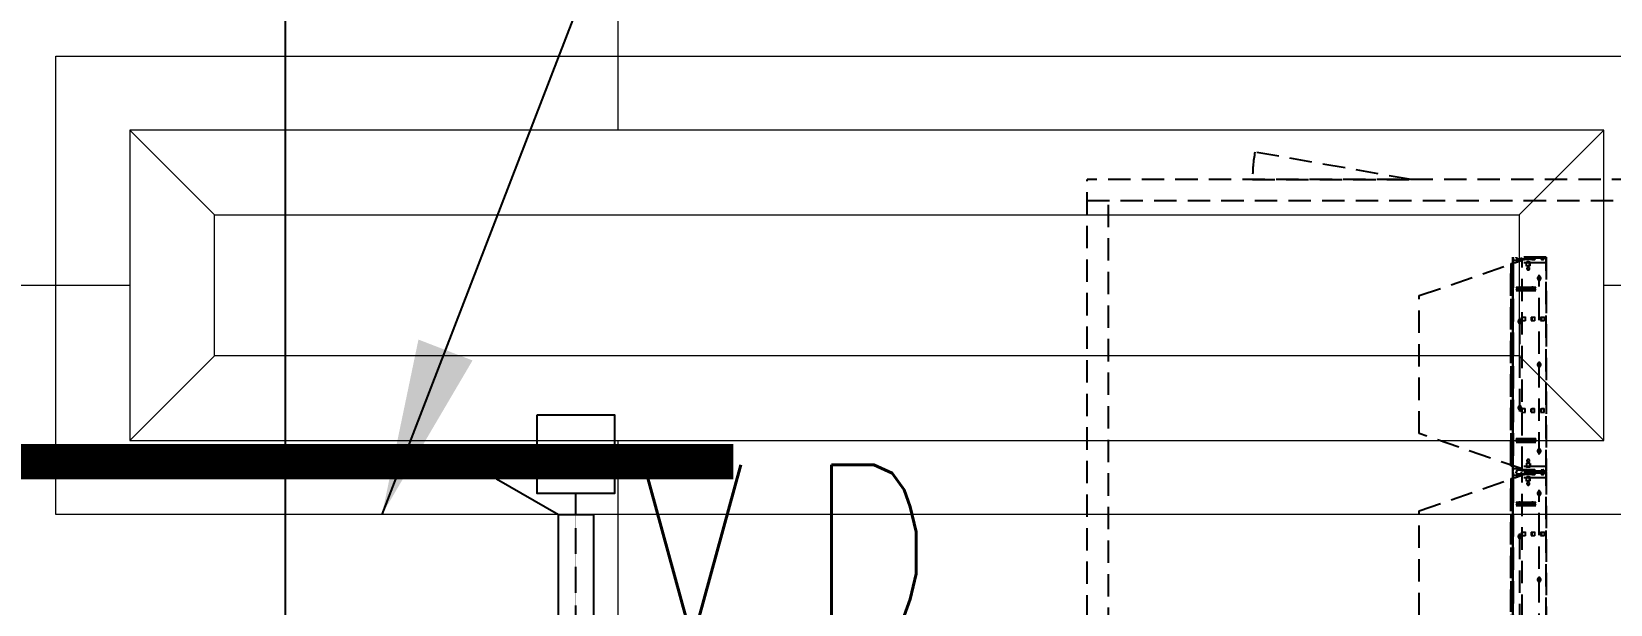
# Model space of a CAD drawing. Extents: x -32000 to 416743, y -254124 to 144214.
# Drawn here: x 246531 to 251008, y 62095 to 63720 of the extents above; entities that cross this region are included whole.
import ezdxf
from ezdxf.enums import TextEntityAlignment as Align

# ---------------------------------------------------------------- set-up
doc = ezdxf.new("R2010")
doc.units = 0
doc.header["$LTSCALE"] = 10
doc.linetypes.add('XFM1D40$0$HIDDEN2', pattern=[0.1875, 0.125, -0.0625])
doc.linetypes.add('XFM1Q40$0$HIDDEN', pattern=[9.525, 6.35, -3.175])
for name, color, linetype in [('XFM1D40$0$M-CWTR-TEXT', 250, 'Continuous'), ('XFM1D40$0$M-FOUN', 252, 'Continuous'), ('XFM1D40$0$M-HVAC-CMDUCT', 150, 'Continuous'), ('XFM1D40$0$M-HVAC-DAPR', 3, 'Continuous'), ('XFM1D40$0$M-PIPE-TEXT-ARROR', 250, 'Continuous'), ('XFM1Q40$0$TYPE14X10', 7, 'Continuous'), ('XFM7P40ICA$0$H12PL4$0$L40_19_MEJI', 252, 'Continuous'), ('XFM7P40ICA$0$H12PL4$0$L40_19_SUGATA3', 252, 'Continuous'), ('XFM7P40ICA$0$H12PL4$0$L40_19_設備基礎', 252, 'Continuous')]:
    doc.layers.add(name, color=color, linetype=linetype)
doc.styles.add('XFM1D40$0$12P7-XCM2P10$0$AA-TXT', font='simplex.shx', dxfattribs={"bigfont": 'china.shx'})
doc.styles.add('XFM1D40$0$STANDARD', font='SIMPLEX', dxfattribs={"bigfont": 'BIGFONT'})
doc.dimstyles.new('XFM1D40$0$Standard', dxfattribs={"dimtxt": 0.18, "dimasz": 0.18, "dimexe": 0.18, "dimexo": 0.0625, "dimgap": 0.09, "dimtad": 0, "dimtih": 1, "dimtoh": 1, "dimdec": 4, "dimzin": 0, "dimdsep": 46, "dimtxsty": 'XFM1D40$0$STANDARD', "dimcen": 0.09, "dimadec": 0, "dimazin": 0, "dimtfac": 1, "dimtdec": 4, "dimtofl": 0, "dimtmove": 0, "dimatfit": 3, "dimfxl": 1, "dimtolj": 1, "dimtzin": 0, "dimarcsym": 0})

# ---------------------------------------------------------------- blocks, each defined once
blk = doc.blocks.new('XFM1D40$0$H-PD')
at = {"layer": 'XFM1D40$0$M-HVAC-DAPR', "ltscale": 0.5}
blk.add_lwpolyline([(-5.53, 11.06), (-5.53, 0), (5.53, 0), (5.53, 11.06)], close=True, dxfattribs=at)
blk = doc.blocks.new('XFM1Q40')
at = {"layer": 'XFM1Q40$0$TYPE14X10', "color": 252, "linetype": 'XFM1Q40$0$HIDDEN'}
for p, q in [((250443.5, 63300), (250000.3, 63378.1)), ((249525, 59200), (249525, 63300)), ((260125, 63300), (249525, 63300)), ((249993.5, 63300), (250443.5, 63300)), ((260065, 63240), (249525, 63240)), ((249585, 59260), (249585, 63240)), ((250466.4, 62970.7), (250758.4, 63071)), ((250726, 63062), (250726, 63055)), ((250726, 63062), (250727.5, 63062)), ((250726, 63056.5), (250726, 62496.5)), ((250726, 63056.5), (250733, 63056.5)), ((250733, 63055), (250726, 63055)), ((250726, 62493.5), (250726, 63053.5)), ((250731.5, 63053.5), (250726, 63053.5)), ((250727.5, 63062), (250727.5, 63056.5)), ((250727.5, 63056.5), (250727.5, 62496.5)), ((250731.5, 63056.5), (250727.5, 63056.5)), ((250727.5, 62493.5), (250727.5, 63053.5)), ((250826.5, 63080), (250731.5, 63080)), ((250826.5, 63080), (250731.5, 63080)), ((250731.5, 63080), (250731.5, 63056.5)), ((250731.5, 63056.5), (250731.5, 63080)), ((250731.5, 62470), (250731.5, 63078.5)), ((250826.5, 63078.5), (250731.5, 63078.5)), ((250826.5, 63077), (250731.5, 63077)), ((250733, 63064), (250731.5, 63064)), ((250731.5, 63056.5), (250731.5, 62496.5)), ((250733, 63053.5), (250731.5, 63053.5)), ((250826.5, 63078.5), (250733, 63078.5)), ((250733, 63078.5), (250733, 63055)), ((250733, 62479), (250733, 63071)), ((250733, 63071), (250758.4, 63071)), ((250826.5, 63064), (250733, 63064)), ((250733, 63056.5), (250733, 62496.5)), ((250733, 62493.5), (250733, 63053.5)), ((250741.5, 63078.5), (250741.5, 63080)), ((250791, 63074.5), (250747, 63074.5)), ((250791, 63073), (250747, 63073)), ((250756.5, 63078.5), (250756.5, 63080)), ((250758.3, 63074.5), (250763.6, 63075)), ((250758.5, 63073), (250758.3, 63074.5)), ((250758.4, 62479), (250758.4, 63071)), ((250758.5, 63073), (250763.8, 63073.5)), ((250765, 63077), (250765, 63076.5)), ((250766.5, 63077), (250766.5, 63076.5)), ((250780.5, 63065.5), (250770.5, 63066.5)), ((250778.5, 63065.6), (250770.5, 63066.4)), ((250770.5, 63054.6), (250770.5, 63066.4)), ((250780.5, 63055.5), (250770.5, 63054.5)), ((250778.5, 63055.4), (250770.5, 63054.6)), ((250772, 63076.5), (250772, 63080)), ((250772.9, 63050.5), (250778.1, 63050.5)), ((250778.5, 63073), (250773.2, 63073.5)), ((250778.7, 63074.5), (250773.4, 63075)), ((250773.5, 63076.5), (250773.5, 63078.5)), ((250774, 63043.5), (250777, 63043.5)), ((250777.5, 63076.5), (250777.5, 63078.5)), ((250778.5, 63073), (250778.7, 63074.5)), ((250778.5, 63055.4), (250778.5, 63065.6)), ((250779, 63076.5), (250779, 63080)), ((250780.5, 63078.5), (250780.5, 63080)), ((250780.5, 63055.5), (250780.5, 63065.5)), ((250783.5, 63078.5), (250783.5, 63080)), ((250785.3, 63074.5), (250790.6, 63075)), ((250785.5, 63073), (250785.3, 63074.5)), ((250785.5, 63073), (250790.8, 63073.5)), ((250792, 63077), (250792, 63076.5)), ((250793.5, 63077), (250793.5, 63076.5)), ((250796.5, 63078.5), (250796.5, 63080)), ((250810.5, 63078.5), (250810.5, 63080)), ((250812.3, 63074.5), (250817.6, 63075)), ((250812.5, 63073), (250812.3, 63074.5)), ((250812.5, 63073), (250817.8, 63073.5)), ((250819, 63077), (250819, 63076.5)), ((250820.5, 63077), (250820.5, 63076.5)), ((250826.5, 63080), (250826.5, 62471.5)), ((250826.5, 63080), (250826.5, 63064)), ((250826.5, 62470), (250826.5, 63078.5)), ((250741.5, 62995), (250796.5, 62995)), ((250742.7, 62991.7), (250741.5, 62995)), ((250752.1, 62995), (250785.9, 62995)), ((250796.5, 62995), (250795.3, 62991.7)), ((250802, 63022), (250811, 63022)), ((250802, 63022), (250811, 63022)), ((250802, 63018), (250811, 63018)), ((250802, 63018), (250811, 63018)), ((250802.5, 63018), (250802.5, 63022)), ((250802.5, 63022), (250802.5, 63018)), ((250806.5, 62520), (250806.5, 63030)), ((250806.5, 63027), (250806.5, 63013)), ((250810.5, 63018), (250810.5, 63022)), ((250810.5, 63022), (250810.5, 63018)), ((250466.4, 62579.3), (250466.4, 62970.7)), ((250742.7, 62988.3), (250741.5, 62985)), ((250741.5, 62985), (250796.5, 62985)), ((250742.2, 62993), (250795.8, 62993)), ((250742.2, 62987), (250795.8, 62987)), ((250752.1, 62985), (250785.9, 62985)), ((250796.5, 62985), (250795.3, 62988.3)), ((250751.5, 62642.5), (250751.5, 62907.5)), ((250756.5, 62910), (250766.4, 62911)), ((250756.5, 62910), (250756.5, 62900)), ((250758.5, 62910.1), (250766.5, 62910.9)), ((250758.5, 62910.1), (250758.5, 62899.9)), ((250766.5, 62910.9), (250766.5, 62899.1)), ((250783.5, 62910), (250793.4, 62911)), ((250783.5, 62910), (250783.5, 62900)), ((250785.5, 62910.1), (250793.5, 62910.9)), ((250785.5, 62910.1), (250785.5, 62899.9)), ((250793.5, 62910.9), (250793.5, 62899.1)), ((250810.5, 62910), (250820.4, 62911)), ((250810.5, 62910), (250810.5, 62900)), ((250812.5, 62910.1), (250820.5, 62910.9)), ((250812.5, 62910.1), (250812.5, 62899.9)), ((250820.5, 62910.9), (250820.5, 62899.1)), ((250747, 62899.5), (250756, 62899.5)), ((250747, 62899.5), (250756, 62899.5)), ((250747, 62895.5), (250756, 62895.5)), ((250747, 62895.5), (250756, 62895.5)), ((250747.5, 62895.5), (250747.5, 62899.5)), ((250747.5, 62899.5), (250747.5, 62895.5)), ((250751.5, 62904.5), (250751.5, 62890.5)), ((250755.5, 62895.5), (250755.5, 62899.5)), ((250755.5, 62899.5), (250755.5, 62895.5)), ((250756.5, 62900), (250766.4, 62899)), ((250758.5, 62899.9), (250766.5, 62899.1)), ((250783.5, 62900), (250793.4, 62899)), ((250785.5, 62899.9), (250793.5, 62899.1)), ((250810.5, 62900), (250820.4, 62899)), ((250812.5, 62899.9), (250820.5, 62899.1)), ((250802, 62777), (250811, 62777)), ((250802, 62777), (250811, 62777)), ((250802, 62773), (250811, 62773)), ((250802, 62773), (250811, 62773)), ((250802.5, 62773), (250802.5, 62777)), ((250802.5, 62777), (250802.5, 62773)), ((250806.5, 62782), (250806.5, 62768)), ((250810.5, 62773), (250810.5, 62777)), ((250810.5, 62777), (250810.5, 62773)), ((250747, 62654.5), (250756, 62654.5)), ((250747, 62654.5), (250756, 62654.5)), ((250747, 62650.5), (250756, 62650.5)), ((250747, 62650.5), (250756, 62650.5)), ((250747.5, 62650.5), (250747.5, 62654.5)), ((250747.5, 62654.5), (250747.5, 62650.5)), ((250751.5, 62659.5), (250751.5, 62645.5)), ((250755.5, 62650.5), (250755.5, 62654.5)), ((250755.5, 62654.5), (250755.5, 62650.5)), ((250756.5, 62650), (250766.4, 62651)), ((250756.5, 62640), (250756.5, 62650)), ((250756.5, 62640), (250766.4, 62639)), ((250758.5, 62650.1), (250766.5, 62650.9)), ((250758.5, 62639.9), (250758.5, 62650.1)), ((250758.5, 62639.9), (250766.5, 62639.1)), ((250766.5, 62639.1), (250766.5, 62650.9)), ((250783.5, 62650), (250793.4, 62651)), ((250783.5, 62640), (250783.5, 62650)), ((250783.5, 62640), (250793.4, 62639)), ((250785.5, 62650.1), (250793.5, 62650.9)), ((250785.5, 62639.9), (250785.5, 62650.1)), ((250785.5, 62639.9), (250793.5, 62639.1)), ((250793.5, 62639.1), (250793.5, 62650.9)), ((250810.5, 62650), (250820.4, 62651)), ((250810.5, 62640), (250810.5, 62650)), ((250810.5, 62640), (250820.4, 62639)), ((250812.5, 62650.1), (250820.5, 62650.9)), ((250812.5, 62639.9), (250812.5, 62650.1)), ((250812.5, 62639.9), (250820.5, 62639.1)), ((250820.5, 62639.1), (250820.5, 62650.9)), ((250758.4, 62479), (250466.4, 62579.3)), ((250741.5, 62565), (250796.5, 62565)), ((250742.7, 62561.7), (250741.5, 62565)), ((250742.7, 62558.3), (250741.5, 62555)), ((250741.5, 62555), (250796.5, 62555)), ((250742.2, 62563), (250795.8, 62563)), ((250742.2, 62557), (250795.8, 62557)), ((250752.1, 62565), (250785.9, 62565)), ((250752.1, 62555), (250785.9, 62555)), ((250796.5, 62565), (250795.3, 62561.7)), ((250796.5, 62555), (250795.3, 62558.3)), ((250774, 62506.5), (250777, 62506.5)), ((250802, 62532), (250811, 62532)), ((250802, 62532), (250811, 62532)), ((250802, 62528), (250811, 62528)), ((250802, 62528), (250811, 62528)), ((250802.5, 62528), (250802.5, 62532)), ((250802.5, 62532), (250802.5, 62528)), ((250806.5, 62537), (250806.5, 62523)), ((250810.5, 62528), (250810.5, 62532)), ((250810.5, 62532), (250810.5, 62528)), ((250466.4, 62360.7), (250758.4, 62461)), ((250733, 62496.5), (250726, 62496.5)), ((250726, 62488), (250726, 62495)), ((250733, 62495), (250726, 62495)), ((250726, 62493.5), (250731.5, 62493.5)), ((250726, 62488), (250727.5, 62488)), ((250727.5, 62488), (250727.5, 62493.5)), ((250731.5, 62493.5), (250727.5, 62493.5)), ((250731.5, 62496.5), (250731.5, 62471.5)), ((250731.5, 62470), (250731.5, 62493.5)), ((250731.5, 62493.5), (250733, 62493.5)), ((250733, 62486), (250731.5, 62486)), ((250826.5, 62473), (250731.5, 62473)), ((250826.5, 62471.5), (250731.5, 62471.5)), ((250826.5, 62470), (250731.5, 62470)), ((250826.5, 62470), (250731.5, 62470)), ((250826.5, 62470), (250731.5, 62470)), ((250826.5, 62470), (250731.5, 62470)), ((250731.5, 62470), (250731.5, 62446.5)), ((250731.5, 62446.5), (250731.5, 62470)), ((250731.5, 61860), (250731.5, 62468.5)), ((250826.5, 62468.5), (250731.5, 62468.5)), ((250826.5, 62467), (250731.5, 62467)), ((250733, 62471.5), (250733, 62495)), ((250826.5, 62486), (250733, 62486)), ((250758.4, 62479), (250733, 62479)), ((250826.5, 62471.5), (250733, 62471.5)), ((250826.5, 62468.5), (250733, 62468.5)), ((250733, 62468.5), (250733, 62445)), ((250733, 61869), (250733, 62461)), ((250733, 62461), (250758.4, 62461)), ((250741.5, 62471.5), (250741.5, 62470)), ((250741.5, 62468.5), (250741.5, 62470)), ((250791, 62477), (250747, 62477)), ((250791, 62475.5), (250747, 62475.5)), ((250791, 62464.5), (250747, 62464.5)), ((250791, 62463), (250747, 62463)), ((250756.5, 62471.5), (250756.5, 62470)), ((250756.5, 62468.5), (250756.5, 62470)), ((250758.5, 62477), (250758.3, 62475.5)), ((250758.3, 62475.5), (250763.6, 62475)), ((250758.3, 62464.5), (250763.6, 62465)), ((250758.5, 62463), (250758.3, 62464.5)), ((250758.4, 61869), (250758.4, 62461)), ((250758.5, 62477), (250763.8, 62476.5)), ((250758.5, 62463), (250763.8, 62463.5)), ((250765, 62473), (250765, 62473.5)), ((250765, 62467), (250765, 62466.5)), ((250766.5, 62473), (250766.5, 62473.5)), ((250766.5, 62467), (250766.5, 62466.5)), ((250780.5, 62494.5), (250770.5, 62495.5)), ((250778.5, 62494.6), (250770.5, 62495.4)), ((250770.5, 62495.4), (250770.5, 62483.6)), ((250780.5, 62484.5), (250770.5, 62483.5)), ((250778.5, 62484.4), (250770.5, 62483.6)), ((250772, 62473.5), (250772, 62470)), ((250772, 62466.5), (250772, 62470)), ((250772.9, 62499.5), (250778.1, 62499.5)), ((250778.5, 62477), (250773.2, 62476.5)), ((250778.5, 62463), (250773.2, 62463.5)), ((250778.7, 62475.5), (250773.4, 62475)), ((250778.7, 62464.5), (250773.4, 62465)), ((250773.5, 62473.5), (250773.5, 62471.5)), ((250773.5, 62466.5), (250773.5, 62468.5)), ((250777.5, 62473.5), (250777.5, 62471.5)), ((250777.5, 62466.5), (250777.5, 62468.5)), ((250778.5, 62494.6), (250778.5, 62484.4)), ((250778.5, 62477), (250778.7, 62475.5)), ((250778.5, 62463), (250778.7, 62464.5)), ((250779, 62473.5), (250779, 62470)), ((250779, 62466.5), (250779, 62470)), ((250780.5, 62494.5), (250780.5, 62484.5)), ((250780.5, 62471.5), (250780.5, 62470)), ((250780.5, 62468.5), (250780.5, 62470)), ((250783.5, 62471.5), (250783.5, 62470)), ((250783.5, 62468.5), (250783.5, 62470)), ((250785.5, 62477), (250785.3, 62475.5)), ((250785.3, 62475.5), (250790.6, 62475)), ((250785.3, 62464.5), (250790.6, 62465)), ((250785.5, 62463), (250785.3, 62464.5)), ((250785.5, 62477), (250790.8, 62476.5)), ((250785.5, 62463), (250790.8, 62463.5)), ((250792, 62473), (250792, 62473.5)), ((250792, 62467), (250792, 62466.5)), ((250793.5, 62473), (250793.5, 62473.5)), ((250793.5, 62467), (250793.5, 62466.5)), ((250796.5, 62471.5), (250796.5, 62470)), ((250796.5, 62468.5), (250796.5, 62470)), ((250810.5, 62471.5), (250810.5, 62470)), ((250810.5, 62468.5), (250810.5, 62470)), ((250812.5, 62477), (250812.3, 62475.5)), ((250812.3, 62475.5), (250817.6, 62475)), ((250812.3, 62464.5), (250817.6, 62465)), ((250812.5, 62463), (250812.3, 62464.5)), ((250812.5, 62477), (250817.8, 62476.5)), ((250812.5, 62463), (250817.8, 62463.5)), ((250819, 62473), (250819, 62473.5)), ((250819, 62467), (250819, 62466.5)), ((250820.5, 62473), (250820.5, 62473.5)), ((250820.5, 62467), (250820.5, 62466.5)), ((250826.5, 62470), (250826.5, 62486)), ((250826.5, 62470), (250826.5, 61861.5)), ((250826.5, 62470), (250826.5, 62454)), ((250826.5, 61860), (250826.5, 62468.5)), ((250726, 62452), (250726, 62445)), ((250726, 62452), (250727.5, 62452)), ((250726, 62446.5), (250726, 61886.5)), ((250726, 62446.5), (250733, 62446.5)), ((250733, 62445), (250726, 62445)), ((250726, 61883.5), (250726, 62443.5)), ((250731.5, 62443.5), (250726, 62443.5)), ((250727.5, 62452), (250727.5, 62446.5)), ((250727.5, 62446.5), (250727.5, 61886.5)), ((250731.5, 62446.5), (250727.5, 62446.5)), ((250727.5, 61883.5), (250727.5, 62443.5)), ((250733, 62454), (250731.5, 62454)), ((250731.5, 62446.5), (250731.5, 61886.5)), ((250733, 62443.5), (250731.5, 62443.5)), ((250826.5, 62454), (250733, 62454)), ((250733, 62446.5), (250733, 61886.5)), ((250733, 61883.5), (250733, 62443.5)), ((250780.5, 62455.5), (250770.5, 62456.5)), ((250778.5, 62455.6), (250770.5, 62456.4)), ((250770.5, 62444.6), (250770.5, 62456.4)), ((250780.5, 62445.5), (250770.5, 62444.5)), ((250778.5, 62445.4), (250770.5, 62444.6)), ((250772.9, 62440.5), (250778.1, 62440.5)), ((250774, 62433.5), (250777, 62433.5)), ((250778.5, 62445.4), (250778.5, 62455.6)), ((250780.5, 62445.5), (250780.5, 62455.5)), ((250806.5, 61910), (250806.5, 62420)), ((250806.5, 62417), (250806.5, 62403)), ((250741.5, 62385), (250796.5, 62385)), ((250742.7, 62381.7), (250741.5, 62385)), ((250742.7, 62378.3), (250741.5, 62375)), ((250741.5, 62375), (250796.5, 62375)), ((250742.2, 62383), (250795.8, 62383)), ((250742.2, 62377), (250795.8, 62377)), ((250752.1, 62385), (250785.9, 62385)), ((250752.1, 62375), (250785.9, 62375)), ((250796.5, 62385), (250795.3, 62381.7)), ((250796.5, 62375), (250795.3, 62378.3)), ((250802, 62412), (250811, 62412)), ((250802, 62412), (250811, 62412)), ((250802, 62408), (250811, 62408)), ((250802, 62408), (250811, 62408)), ((250802.5, 62408), (250802.5, 62412)), ((250802.5, 62412), (250802.5, 62408)), ((250810.5, 62408), (250810.5, 62412)), ((250810.5, 62412), (250810.5, 62408)), ((250466.4, 61969.3), (250466.4, 62360.7)), ((250747, 62289.5), (250756, 62289.5)), ((250747, 62289.5), (250756, 62289.5)), ((250747, 62285.5), (250756, 62285.5)), ((250747, 62285.5), (250756, 62285.5)), ((250747.5, 62285.5), (250747.5, 62289.5)), ((250747.5, 62289.5), (250747.5, 62285.5)), ((250751.5, 62032.5), (250751.5, 62297.5)), ((250751.5, 62294.5), (250751.5, 62280.5)), ((250755.5, 62285.5), (250755.5, 62289.5)), ((250755.5, 62289.5), (250755.5, 62285.5)), ((250756.5, 62300), (250766.4, 62301)), ((250756.5, 62300), (250756.5, 62290)), ((250756.5, 62290), (250766.4, 62289)), ((250758.5, 62300.1), (250766.5, 62300.9)), ((250758.5, 62300.1), (250758.5, 62289.9)), ((250758.5, 62289.9), (250766.5, 62289.1)), ((250766.5, 62300.9), (250766.5, 62289.1)), ((250783.5, 62300), (250793.4, 62301)), ((250783.5, 62300), (250783.5, 62290)), ((250783.5, 62290), (250793.4, 62289)), ((250785.5, 62300.1), (250793.5, 62300.9)), ((250785.5, 62300.1), (250785.5, 62289.9)), ((250785.5, 62289.9), (250793.5, 62289.1)), ((250793.5, 62300.9), (250793.5, 62289.1)), ((250810.5, 62300), (250820.4, 62301)), ((250810.5, 62300), (250810.5, 62290)), ((250810.5, 62290), (250820.4, 62289)), ((250812.5, 62300.1), (250820.5, 62300.9)), ((250812.5, 62300.1), (250812.5, 62289.9)), ((250812.5, 62289.9), (250820.5, 62289.1)), ((250820.5, 62300.9), (250820.5, 62289.1)), ((250802, 62167), (250811, 62167)), ((250802, 62167), (250811, 62167)), ((250802, 62163), (250811, 62163)), ((250802, 62163), (250811, 62163)), ((250802.5, 62163), (250802.5, 62167)), ((250802.5, 62167), (250802.5, 62163)), ((250806.5, 62172), (250806.5, 62158)), ((250810.5, 62163), (250810.5, 62167)), ((250810.5, 62167), (250810.5, 62163))]:
    blk.add_line(p, q, dxfattribs=at)
for centre, radius, start, end in [((250443.5, 63300), 450, 170, 180), ((250747, 63078.5), 5.5, 180, 270), ((250747, 63078.5), 4, 180, 270), ((250763.5, 63076.5), 1.5, 275, 0), ((250763.5, 63076.5), 3, 275, 0), ((250768, 63077), 3, 90, 180), ((250768, 63077), 1.5, 90, 180), ((250769, 63077), 3, 0, 90), ((250769, 63077), 1.5, 0, 90), ((250773.5, 63076.5), 3, 180, 265), ((250770.5, 63066.4), 0.0502, 78.5788, 270), ((250770.5, 63054.6), 0.0502, 90, 281.4212), ((250776.1, 63047.5), 4.49, 153.4401, 242.8116), ((250773.5, 63076.5), 1.5, 180, 265), ((250775.5, 63076.5), 3.5, 180, 0), ((250775.5, 63047.5), 4, 30, 150), ((250775.5, 63076.5), 2, 180, 0), ((250774.9, 63047.5), 4.49, 297.1884, 26.5599), ((250790.5, 63076.5), 1.5, 275, 0), ((250790.5, 63076.5), 3, 275, 0), ((250791, 63078.5), 4, 270, 0), ((250791, 63078.5), 5.5, 270, 0), ((250795, 63077), 3, 90, 180), ((250795, 63077), 1.5, 90, 180), ((250817.5, 63076.5), 1.5, 275, 0), ((250817.5, 63076.5), 3, 275, 0), ((250822, 63077), 3, 150, 180), ((250822, 63077), 3, 90, 150), ((250822, 63077), 1.5, 90, 180), ((250752.1, 62985), 10, 90, 160.71), ((250785.9, 62985), 10, 19.29, 90), ((250806.5, 63022), 4, 0, 180), ((250806.5, 63022), 4, 0, 180), ((250806.5, 63018), 4, 180, 0), ((250806.5, 63018), 4, 180, 0), ((250752.1, 62995), 10, 199.29, 270), ((250785.9, 62995), 10, 270, 340.71), ((250766.4, 62910.9), 0.0502, 270, 101.4212), ((250793.4, 62910.9), 0.0502, 270, 101.4212), ((250820.4, 62910.9), 0.0502, 270, 101.4212), ((250751.5, 62899.5), 4, 0, 180), ((250751.5, 62899.5), 4, 0, 180), ((250751.5, 62895.5), 4, 180, 0), ((250751.5, 62895.5), 4, 180, 0), ((250766.4, 62899.1), 0.0502, 258.5788, 90), ((250793.4, 62899.1), 0.0502, 258.5788, 90), ((250820.4, 62899.1), 0.0502, 258.5788, 90), ((250806.5, 62777), 4, 0, 180), ((250806.5, 62777), 4, 0, 180), ((250806.5, 62773), 4, 180, 0), ((250806.5, 62773), 4, 180, 0), ((250751.5, 62654.5), 4, 0, 180), ((250751.5, 62654.5), 4, 0, 180), ((250751.5, 62650.5), 4, 180, 0), ((250751.5, 62650.5), 4, 180, 0), ((250766.4, 62650.9), 0.0502, 270, 101.4212), ((250766.4, 62639.1), 0.0502, 258.5788, 90), ((250793.4, 62650.9), 0.0502, 270, 101.4212), ((250793.4, 62639.1), 0.0502, 258.5788, 90), ((250820.4, 62650.9), 0.0502, 270, 101.4212), ((250820.4, 62639.1), 0.0502, 258.5788, 90), ((250752.1, 62555), 10, 90, 160.71), ((250752.1, 62565), 10, 199.29, 270), ((250785.9, 62555), 10, 19.29, 90), ((250785.9, 62565), 10, 270, 340.71), ((250776.1, 62502.5), 4.49, 117.1884, 206.5599), ((250774.9, 62502.5), 4.49, 333.4401, 62.8116), ((250806.5, 62532), 4, 0, 180), ((250806.5, 62532), 4, 0, 180), ((250806.5, 62528), 4, 180, 0), ((250806.5, 62528), 4, 180, 0), ((250747, 62471.5), 5.5, 90, 180), ((250747, 62468.5), 5.5, 180, 270), ((250747, 62471.5), 4, 90, 180), ((250747, 62468.5), 4, 180, 270), ((250763.5, 62473.5), 1.5, 0, 85), ((250763.5, 62466.5), 1.5, 275, 0), ((250763.5, 62473.5), 3, 0, 85), ((250763.5, 62466.5), 3, 275, 0), ((250768, 62473), 3, 180, 270), ((250768, 62467), 3, 90, 180), ((250768, 62473), 1.5, 180, 270), ((250768, 62467), 1.5, 90, 180), ((250769, 62473), 3, 270, 0), ((250769, 62473), 1.5, 270, 0), ((250769, 62467), 3, 0, 90), ((250769, 62467), 1.5, 0, 90), ((250770.5, 62495.4), 0.0502, 78.5788, 270), ((250770.5, 62483.6), 0.0502, 90, 281.4212), ((250773.5, 62473.5), 3, 95, 180), ((250773.5, 62466.5), 3, 180, 265), ((250775.5, 62502.5), 4, 210, 330), ((250775.5, 62473.5), 3.5, 0, 180), ((250773.5, 62473.5), 1.5, 95, 180), ((250773.5, 62466.5), 1.5, 180, 265), ((250775.5, 62466.5), 3.5, 180, 0), ((250775.5, 62473.5), 2, 0, 180), ((250775.5, 62466.5), 2, 180, 0), ((250790.5, 62473.5), 1.5, 0, 85), ((250790.5, 62466.5), 1.5, 275, 0), ((250790.5, 62473.5), 3, 0, 85), ((250790.5, 62466.5), 3, 275, 0), ((250791, 62471.5), 5.5, 0, 90), ((250791, 62471.5), 4, 0, 90), ((250791, 62468.5), 4, 270, 0), ((250791, 62468.5), 5.5, 270, 0), ((250795, 62473), 3, 180, 270), ((250795, 62467), 3, 90, 180), ((250795, 62473), 1.5, 180, 270), ((250795, 62467), 1.5, 90, 180), ((250817.5, 62473.5), 1.5, 0, 85), ((250817.5, 62466.5), 1.5, 275, 0), ((250817.5, 62473.5), 3, 0, 85), ((250817.5, 62466.5), 3, 275, 0), ((250822, 62473), 3, 180, 210), ((250822, 62467), 3, 150, 180), ((250822, 62473), 3, 210, 270), ((250822, 62467), 3, 90, 150), ((250822, 62473), 1.5, 180, 270), ((250822, 62467), 1.5, 90, 180), ((250770.5, 62456.4), 0.0502, 78.5788, 270), ((250770.5, 62444.6), 0.0502, 90, 281.4212), ((250776.1, 62437.5), 4.49, 153.4401, 242.8116), ((250775.5, 62437.5), 4, 30, 150), ((250774.9, 62437.5), 4.49, 297.1884, 26.5599), ((250806.5, 62412), 4, 0, 180), ((250806.5, 62412), 4, 0, 180), ((250752.1, 62375), 10, 90, 160.71), ((250752.1, 62385), 10, 199.29, 270), ((250785.9, 62375), 10, 19.29, 90), ((250785.9, 62385), 10, 270, 340.71), ((250806.5, 62408), 4, 180, 0), ((250806.5, 62408), 4, 180, 0), ((250751.5, 62289.5), 4, 0, 180), ((250751.5, 62289.5), 4, 0, 180), ((250751.5, 62285.5), 4, 180, 0), ((250751.5, 62285.5), 4, 180, 0), ((250766.4, 62300.9), 0.0502, 270, 101.4212), ((250766.4, 62289.1), 0.0502, 258.5788, 90), ((250793.4, 62300.9), 0.0502, 270, 101.4212), ((250793.4, 62289.1), 0.0502, 258.5788, 90), ((250820.4, 62300.9), 0.0502, 270, 101.4212), ((250820.4, 62289.1), 0.0502, 258.5788, 90), ((250806.5, 62167), 4, 0, 180), ((250806.5, 62167), 4, 0, 180), ((250806.5, 62163), 4, 180, 0), ((250806.5, 62163), 4, 180, 0)]:
    blk.add_arc(centre, radius, start, end, dxfattribs=at)
blk = doc.blocks.new('XFM7P40ICA$0$H12PL4')
at = {"layer": 'XFM7P40ICA$0$H12PL4$0$L40_19_MEJI', "lineweight": 0}
for p, q in [((248195, 63440), (248195, 65060)), ((244130, 63000), (246810, 63000)), ((250990, 63000), (251900, 63000)), ((248195, 61040), (248195, 62560))]:
    blk.add_line(p, q, dxfattribs=at)
at = {"layer": 'XFM7P40ICA$0$H12PL4$0$L40_19_MEJI', "lineweight": 0, "flags": 128}
blk.add_lwpolyline([(246600, 62350), (246600, 63650), (251200, 63650), (251200, 62350)], close=True, dxfattribs=at)
at = {"layer": 'XFM7P40ICA$0$H12PL4$0$L40_19_SUGATA3', "lineweight": 0}
for p, q in [((247050, 63200), (246810, 63440)), ((250750, 63200), (250990, 63440)), ((247050, 62800), (246810, 62560)), ((250750, 62800), (250990, 62560))]:
    blk.add_line(p, q, dxfattribs=at)
at = {"layer": 'XFM7P40ICA$0$H12PL4$0$L40_19_設備基礎', "lineweight": 0, "flags": 128}
for points in [[(250990, 62560), (250990, 63440), (246810, 63440), (246810, 62560)], [(247050, 62800), (247050, 63200), (250750, 63200), (250750, 62800)]]:
    blk.add_lwpolyline(points, close=True, dxfattribs=at)
blk = doc.blocks.new('XFM7P40ICA')
blk.add_blockref('XFM7P40ICA$0$H12PL4', (0, 0))
blk = doc.blocks.new('XFM1D40')
at = {"layer": 'XFM1D40$0$M-FOUN', "color": 3, "const_width": 100}
blk.add_lwpolyline([(246332.2, 62500), (248521.3, 62500)], dxfattribs=at)
at = {"layer": 'XFM1D40$0$M-HVAC-CMDUCT'}
for p, q in [((247250, 82706.1), (247250, 59627)), ((247850, 62451), (248025, 62350)), ((248025, 62350), (248125, 62350)), ((248025, 60150), (248025, 62350)), ((248025, 60150), (248025, 62350))]:
    blk.add_line(p, q, dxfattribs=at)
at = {"layer": 'XFM1D40$0$M-HVAC-DAPR', "linetype": 'XFM1D40$0$HIDDEN2', "ltscale": 0.5}
blk.add_line((248075, 60090), (248075, 62410), dxfattribs=at)
at = {"layer": 'XFM1D40$0$M-HVAC-DAPR', "ltscale": 0.5}
blk.add_lwpolyline([(248025, 62350), (248125, 62350), (248125, 60150), (248025, 60150)], close=True, dxfattribs=at)
at = {"layer": 'XFM1D40$0$M-HVAC-DAPR', "ltscale": 0.5, "xscale": 20, "yscale": 20, "zscale": 20}
blk.add_blockref('XFM1D40$0$H-PD', (248075, 62410), dxfattribs=at)
at = {"layer": 'XFM1D40$0$M-CWTR-TEXT', "style": 'XFM1D40$0$12P7-XCM2P10$0$AA-TXT', "width": 0.8}
blk.add_text('V.D', height=500, dxfattribs=at).set_placement((248671.3, 62240.9, 0), align=Align.MIDDLE_CENTER)
at = {"layer": 'XFM1D40$0$M-PIPE-TEXT-ARROR'}
blk.add_leader([(247525, 62350), (249127.3, 66503.3), (249813.4, 66503.3)], dimstyle='XFM1D40$0$Standard', override={"dimasz": 500}, dxfattribs=at)

msp = doc.modelspace()

# ---------------------------------------------------------------- block references
for name in ['XFM7P40ICA', 'XFM1D40', 'XFM1Q40']:
    msp.add_blockref(name, (0, 0))

doc.saveas('drawing.dxf')
